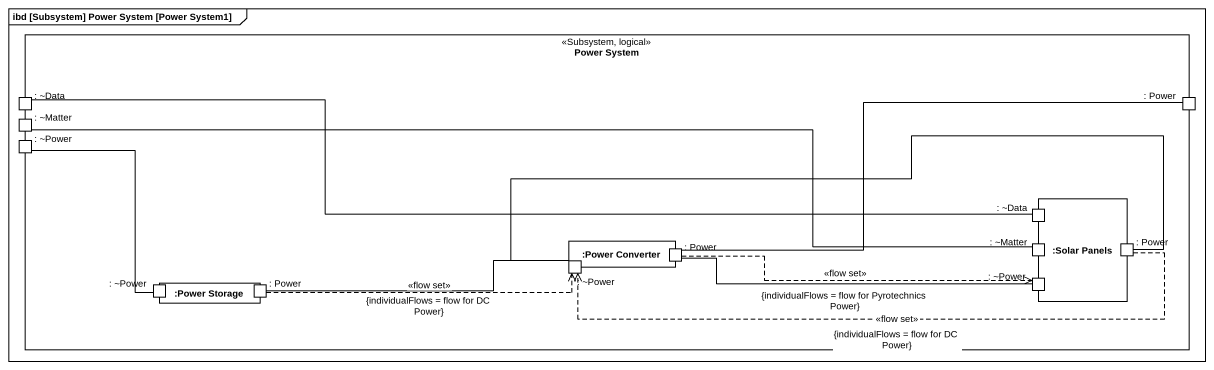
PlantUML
@startuml
mainframe ibd [Subsystem] Power System [Power System1]
rectangle "Power System" as Power_System <<Subsystem, logical>> {
  port ": ~Data" as Data
  port ": ~Matter" as Matter
  port ": Power" as Power
  port ": ~Power" as Power_2
  rectangle ":Solar Panels" as Solar_Panels {
    port ": ~Data" as Data_2
    port ": ~Power" as Power_5
    port ": ~Matter" as Matter_2
    port ": Power" as Power_6
  }
  rectangle ":Power Converter" as Power_Converter {
    port ": ~Power" as Power_3
    port ": Power" as Power_4
  }
  rectangle ":Power Storage" as Power_Storage {
    port ": ~Power" as Power_7
    port ": Power" as Power_8
  }
}
Power -left- Power_4
Data_2 -left- Data
Power_4 .right.> Power_5 : <<flow set>>\n{individualFlows = flow for Pyrotechnics Power}
Power_5 -left- Power_4
Matter_2 -left- Matter
Power_6 -left- Power_3
Power_6 .left.> Power_3 : <<flow set>>\n{individualFlows = flow for DC Power}
Power_7 -up- Power_2
Power_8 .right.> Power_3 : <<flow set>>\n{individualFlows = flow for DC Power}
Power_8 -right- Power_3
@enduml
